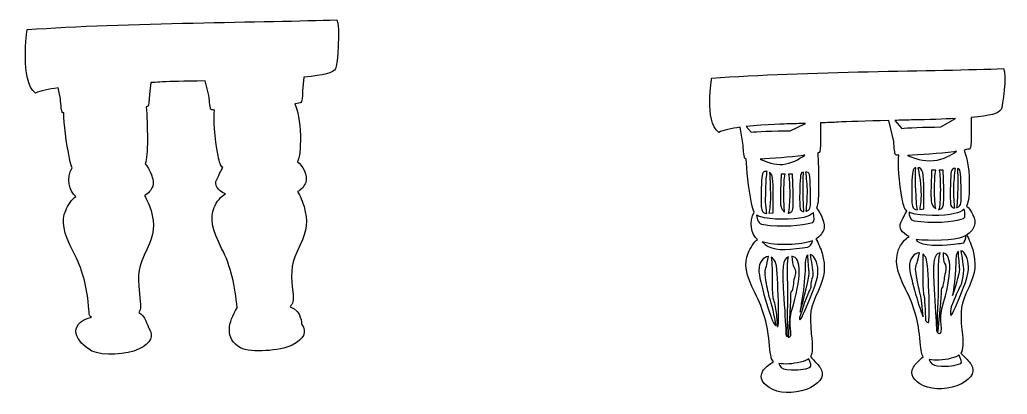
# Model space of a CAD drawing. Header units: centimetres. Extents: x -7.8 to 7.6, y -16.3 to 4.2.
# Drawn here: x -6.49 to 7.05, y -16.3 to -11.17 of the extents above; entities that cross this region are included whole.
import ezdxf

# ---------------------------------------------------------------- set-up
doc = ezdxf.new("R2010")
doc.units = ezdxf.units.CM
doc.header["$MEASUREMENT"] = 0
doc.layers.add('Layer 1', color=7, linetype='Continuous')

msp = doc.modelspace()

# ---------------------------------------------------------------- linework, layer by layer
at = {"layer": 'Layer 1'}
msp.add_open_spline([(-2.14345, -11.16534), (-3.07301, -11.20168), (-5.04481, -11.20385), (-6.38641, -11.30021), (-6.38641, -11.30021), (-6.38644, -11.30021), (-6.48771, -12.00933), (-6.27351, -12.17115), (-6.27351, -12.17115), (-6.20638, -12.13921), (-6.09135, -12.1158), (-5.96299, -12.09859), (-5.96299, -12.09859), (-5.96299, -12.09859), (-5.93028, -12.24771), (-5.93028, -12.24771), (-5.93028, -12.24771), (-5.92485, -12.33785), (-5.91312, -12.42223), (-5.90484, -12.4355), (-5.90484, -12.4355), (-5.90311, -12.43825), (-5.89505, -12.44063), (-5.88378, -12.44233), (-5.88378, -12.44233), (-5.88306, -12.58413), (-5.85019, -12.85362), (-5.80572, -13.06717), (-5.80572, -13.06717), (-5.79262, -13.1299), (-5.78349, -13.16862), (-5.77063, -13.19521), (-5.77063, -13.19521), (-5.85148, -13.33099), (-5.81023, -13.51594), (-5.71975, -13.58445), (-5.71975, -13.58445), (-5.76748, -13.61403), (-5.82978, -13.71171), (-5.85835, -13.77822), (-5.85835, -13.77822), (-5.91968, -13.92112), (-5.88987, -14.08386), (-5.75659, -14.33989), (-5.75659, -14.33989), (-5.62939, -14.5842), (-5.57127, -14.78877), (-5.54431, -15.08338), (-5.54431, -15.08338), (-5.5301, -15.23891), (-5.54019, -15.21539), (-5.50608, -15.23856), (-5.50608, -15.23856), (-5.85538, -15.342), (-5.71492, -15.58194), (-5.49782, -15.70481), (-5.49782, -15.70481), (-5.35151, -15.77155), (-5.02009, -15.75928), (-4.85189, -15.67579), (-4.85189, -15.67579), (-4.69356, -15.59718), (-4.64402, -15.49162), (-4.71856, -15.39239), (-4.71856, -15.39239), (-4.72958, -15.37771), (-4.7713, -15.20309), (-4.85715, -15.17798), (-4.85715, -15.17798), (-4.82447, -15.12447), (-4.82734, -15.09397), (-4.84575, -14.91522), (-4.84575, -14.91522), (-4.87538, -14.62773), (-4.86491, -14.56149), (-4.74224, -14.30319), (-4.74224, -14.30319), (-4.64735, -14.10342), (-4.63409, -13.97527), (-4.68873, -13.77651), (-4.68873, -13.77651), (-4.70329, -13.72356), (-4.74617, -13.6272), (-4.7782, -13.57421), (-4.7782, -13.57421), (-4.72284, -13.54177), (-4.69071, -13.5039), (-4.66592, -13.44617), (-4.66592, -13.44617), (-4.63384, -13.37143), (-4.70442, -13.20746), (-4.76855, -13.13887), (-4.76855, -13.13887), (-4.74384, -13.07347), (-4.73873, -12.97231), (-4.73873, -12.80255), (-4.73873, -12.80255), (-4.73873, -12.64619), (-4.74289, -12.4661), (-4.75277, -12.35868), (-4.75277, -12.35868), (-4.74252, -12.35625), (-4.73424, -12.35423), (-4.73171, -12.3527), (-4.73171, -12.3527), (-4.71989, -12.34559), (-4.71066, -12.27311), (-4.71066, -12.19137), (-4.71066, -12.19137), (-4.71066, -12.19137), (-4.69012, -12.02601), (-4.69012, -12.02601), (-4.69012, -12.02601), (-4.59533, -12.02246), (-4.59019, -12.01886), (-4.52904, -12.01576), (-4.52904, -12.01576), (-4.40926, -12.00971), (-4.26252, -12.01084), (-3.94625, -12.00299), (-3.94625, -12.00299), (-3.94625, -12.00299), (-3.89398, -12.20505), (-3.89398, -12.20505), (-3.89398, -12.20505), (-3.88853, -12.29519), (-3.87679, -12.37958), (-3.86854, -12.39285), (-3.86854, -12.39285), (-3.86558, -12.39756), (-3.84717, -12.40054), (-3.81766, -12.40224), (-3.81766, -12.40224), (-3.83463, -12.50923), (-3.8193, -12.78509), (-3.76942, -13.02451), (-3.76942, -13.02451), (-3.74856, -13.12463), (-3.73675, -13.16477), (-3.70538, -13.18926), (-3.70538, -13.18926), (-3.72218, -13.21816), (-3.74732, -13.26948), (-3.78871, -13.35486), (-3.78871, -13.35486), (-3.82517, -13.43006), (-3.77782, -13.5001), (-3.66942, -13.55204), (-3.66942, -13.55204), (-3.72834, -13.57819), (-3.79083, -13.66284), (-3.82205, -13.73557), (-3.82205, -13.73557), (-3.88341, -13.87847), (-3.8536, -14.0412), (-3.72029, -14.29724), (-3.72029, -14.29724), (-3.5931, -14.54155), (-3.53494, -14.81801), (-3.50802, -15.11262), (-3.50802, -15.11262), (-3.63066, -15.30556), (-3.68496, -15.5357), (-3.46152, -15.66216), (-3.46152, -15.66216), (-3.31521, -15.7289), (-2.92215, -15.70635), (-2.75397, -15.62286), (-2.75397, -15.62286), (-2.59564, -15.54426), (-2.54608, -15.43869), (-2.62064, -15.33947), (-2.62064, -15.33947), (-2.6314, -15.32514), (-2.61283, -15.16466), (-2.78328, -15.09851), (-2.78328, -15.09851), (-2.74747, -15.04571), (-2.72889, -15.04638), (-2.74783, -14.8623), (-2.74783, -14.8623), (-2.77747, -14.57481), (-2.76696, -14.50857), (-2.64433, -14.25027), (-2.64433, -14.25027), (-2.54943, -14.0505), (-2.53619, -13.92234), (-2.59082, -13.72359), (-2.59082, -13.72359), (-2.60582, -13.66901), (-2.64852, -13.57078), (-2.67941, -13.52043), (-2.67941, -13.52043), (-2.62465, -13.48812), (-2.59265, -13.45064), (-2.56801, -13.39325), (-2.56801, -13.39325), (-2.53182, -13.30898), (-2.61679, -13.14939), (-2.68292, -13.11241), (-2.68292, -13.11241), (-2.64765, -13.0488), (-2.64082, -12.94412), (-2.64082, -12.74963), (-2.64082, -12.74963), (-2.64081, -12.57178), (-2.68353, -12.39661), (-2.71625, -12.3177), (-2.71625, -12.3177), (-2.67174, -12.30993), (-2.63989, -12.30346), (-2.6338, -12.29978), (-2.6338, -12.29978), (-2.62197, -12.29267), (-2.61275, -12.22019), (-2.61275, -12.13845), (-2.61275, -12.13845), (-2.61275, -12.13845), (-2.59221, -11.95004), (-2.59221, -11.95004), (-2.59221, -11.95004), (-2.31337, -11.92688), (-2.19272, -11.89204), (-2.158, -11.83736), (-2.158, -11.83736), (-2.13728, -11.80475), (-2.08891, -11.23793), (-2.14345, -11.16534)], degree=3, knots=[0, 0, 0, 0, 0.01724138, 0.01724138, 0.01724138, 0.01724138, 0.03448276, 0.03448276, 0.03448276, 0.03448276, 0.05172414, 0.05172414, 0.05172414, 0.05172414, 0.06896552, 0.06896552, 0.06896552, 0.06896552, 0.0862069, 0.0862069, 0.0862069, 0.0862069, 0.10344828, 0.10344828, 0.10344828, 0.10344828, 0.12068966, 0.12068966, 0.12068966, 0.12068966, 0.13793103, 0.13793103, 0.13793103, 0.13793103, 0.15517241, 0.15517241, 0.15517241, 0.15517241, 0.17241379, 0.17241379, 0.17241379, 0.17241379, 0.18965517, 0.18965517, 0.18965517, 0.18965517, 0.20689655, 0.20689655, 0.20689655, 0.20689655, 0.22413793, 0.22413793, 0.22413793, 0.22413793, 0.24137931, 0.24137931, 0.24137931, 0.24137931, 0.25862069, 0.25862069, 0.25862069, 0.25862069, 0.27586207, 0.27586207, 0.27586207, 0.27586207, 0.29310345, 0.29310345, 0.29310345, 0.29310345, 0.31034483, 0.31034483, 0.31034483, 0.31034483, 0.32758621, 0.32758621, 0.32758621, 0.32758621, 0.34482759, 0.34482759, 0.34482759, 0.34482759, 0.36206897, 0.36206897, 0.36206897, 0.36206897, 0.37931034, 0.37931034, 0.37931034, 0.37931034, 0.39655172, 0.39655172, 0.39655172, 0.39655172, 0.4137931, 0.4137931, 0.4137931, 0.4137931, 0.43103448, 0.43103448, 0.43103448, 0.43103448, 0.44827586, 0.44827586, 0.44827586, 0.44827586, 0.46551724, 0.46551724, 0.46551724, 0.46551724, 0.48275862, 0.48275862, 0.48275862, 0.48275862, 0.5, 0.5, 0.5, 0.5, 0.51724138, 0.51724138, 0.51724138, 0.51724138, 0.53448276, 0.53448276, 0.53448276, 0.53448276, 0.55172414, 0.55172414, 0.55172414, 0.55172414, 0.56896552, 0.56896552, 0.56896552, 0.56896552, 0.5862069, 0.5862069, 0.5862069, 0.5862069, 0.60344828, 0.60344828, 0.60344828, 0.60344828, 0.62068966, 0.62068966, 0.62068966, 0.62068966, 0.63793103, 0.63793103, 0.63793103, 0.63793103, 0.65517241, 0.65517241, 0.65517241, 0.65517241, 0.67241379, 0.67241379, 0.67241379, 0.67241379, 0.68965517, 0.68965517, 0.68965517, 0.68965517, 0.70689655, 0.70689655, 0.70689655, 0.70689655, 0.72413793, 0.72413793, 0.72413793, 0.72413793, 0.74137931, 0.74137931, 0.74137931, 0.74137931, 0.75862069, 0.75862069, 0.75862069, 0.75862069, 0.77586207, 0.77586207, 0.77586207, 0.77586207, 0.79310345, 0.79310345, 0.79310345, 0.79310345, 0.81034483, 0.81034483, 0.81034483, 0.81034483, 0.82758621, 0.82758621, 0.82758621, 0.82758621, 0.84482759, 0.84482759, 0.84482759, 0.84482759, 0.86206897, 0.86206897, 0.86206897, 0.86206897, 0.87931034, 0.87931034, 0.87931034, 0.87931034, 0.89655172, 0.89655172, 0.89655172, 0.89655172, 0.9137931, 0.9137931, 0.9137931, 0.9137931, 0.93103448, 0.93103448, 0.93103448, 0.93103448, 0.94827586, 0.94827586, 0.94827586, 0.94827586, 0.96551724, 0.96551724, 0.96551724, 0.96551724, 1, 1, 1, 1], dxfattribs=at)
at = {"layer": 'Layer 1', "color": 38}
for points, knots in [([(6.99568, -11.83414), (6.1195, -11.86934), (4.26092, -11.87145), (2.99634, -11.96478), (2.99634, -11.96478), (2.99631, -11.96478), (2.89118, -12.55218), (3.09308, -12.70892), (3.09308, -12.70892), (3.15636, -12.67799), (3.26478, -12.65531), (3.38577, -12.63864), (3.38577, -12.63864), (3.38577, -12.63864), (3.42629, -12.88255), (3.42629, -12.88255), (3.42629, -12.88255), (3.4314, -12.96986), (3.44246, -13.0516), (3.45027, -13.06445), (3.45027, -13.06445), (3.45189, -13.06712), (3.45949, -13.06942), (3.47011, -13.07107), (3.47011, -13.07107), (3.47079, -13.20842), (3.50177, -13.46945), (3.54369, -13.6763), (3.54369, -13.6763), (3.55604, -13.73707), (3.56464, -13.77457), (3.57677, -13.80032), (3.57677, -13.80032), (3.50055, -13.93185), (3.53944, -14.11099), (3.62473, -14.17735), (3.62473, -14.17735), (3.57974, -14.206), (3.52101, -14.30061), (3.49409, -14.36504), (3.49409, -14.36504), (3.43627, -14.50346), (3.46438, -14.66109), (3.59, -14.90909), (3.59, -14.90909), (3.70989, -15.14574), (3.76468, -15.34389), (3.79009, -15.62926), (3.79009, -15.62926), (3.80349, -15.7799), (3.81334, -15.82675), (3.84549, -15.84919), (3.84549, -15.84919), (3.79047, -15.88071), (3.71304, -15.94438), (3.69583, -15.97652), (3.69583, -15.97652), (3.64434, -16.07272), (3.69486, -16.166), (3.83391, -16.23118), (3.83391, -16.23118), (3.97182, -16.29583), (4.19709, -16.28394), (4.35564, -16.20307), (4.35564, -16.20307), (4.50488, -16.12693), (4.55157, -16.02468), (4.48131, -15.92857), (4.48131, -15.92857), (4.47092, -15.91435), (4.40256, -15.83473), (4.35067, -15.78056), (4.35067, -15.78056), (4.38148, -15.72874), (4.37877, -15.63951), (4.36142, -15.46637), (4.36142, -15.46637), (4.33349, -15.1879), (4.34337, -15.12374), (4.45899, -14.87354), (4.45899, -14.87354), (4.54843, -14.68004), (4.56093, -14.5559), (4.50942, -14.36339), (4.50942, -14.36339), (4.49571, -14.3121), (4.45529, -14.21876), (4.42509, -14.16743), (4.42509, -14.16743), (4.47728, -14.13601), (4.50756, -14.09933), (4.53092, -14.04341), (4.53092, -14.04341), (4.56117, -13.97102), (4.49463, -13.81219), (4.43418, -13.74575), (4.43418, -13.74575), (4.45748, -13.68241), (4.4623, -13.58441), (4.4623, -13.41998), (4.4623, -13.41998), (4.4623, -13.26853), (4.45838, -13.09409), (4.44907, -12.99004), (4.44907, -12.99004), (4.45872, -12.98769), (4.46653, -12.98573), (4.46891, -12.98425), (4.46891, -12.98425), (4.48006, -12.97736), (4.48875, -12.90716), (4.48875, -12.82798), (4.48875, -12.82798), (4.48875, -12.82798), (4.48875, -12.57828), (4.48875, -12.57828), (4.48875, -12.57828), (4.5781, -12.57484), (4.67007, -12.57135), (4.72771, -12.56836), (4.72771, -12.56836), (4.84061, -12.56249), (5.12413, -12.55364), (5.42224, -12.54603), (5.42224, -12.54603), (5.42224, -12.54603), (5.49086, -12.83129), (5.49086, -12.83129), (5.49086, -12.83129), (5.496, -12.9186), (5.50706, -13.00033), (5.51484, -13.01319), (5.51484, -13.01319), (5.51763, -13.01776), (5.53498, -13.02064), (5.5628, -13.02228), (5.5628, -13.02228), (5.5468, -13.12592), (5.56126, -13.39312), (5.60827, -13.62504), (5.60827, -13.62504), (5.62793, -13.72201), (5.63906, -13.7609), (5.66863, -13.78461), (5.66863, -13.78461), (5.6528, -13.81261), (5.6291, -13.86232), (5.59008, -13.94502), (5.59008, -13.94502), (5.55572, -14.01785), (5.60035, -14.0857), (5.70253, -14.13601), (5.70253, -14.13601), (5.64699, -14.16134), (5.58809, -14.24334), (5.55866, -14.31378), (5.55866, -14.31378), (5.50083, -14.4522), (5.52892, -14.60983), (5.65457, -14.85783), (5.65457, -14.85783), (5.77447, -15.09447), (5.82928, -15.29262), (5.85467, -15.57799), (5.85467, -15.57799), (5.86583, -15.7035), (5.87474, -15.75652), (5.89601, -15.78387), (5.89601, -15.78387), (5.84641, -15.82073), (5.77766, -15.89301), (5.76041, -15.92526), (5.76041, -15.92526), (5.70892, -16.02146), (5.75944, -16.11473), (5.89849, -16.17992), (5.89849, -16.17992), (6.0364, -16.24457), (6.2617, -16.23268), (6.42021, -16.15181), (6.42021, -16.15181), (6.56946, -16.07567), (6.61617, -15.97342), (6.54589, -15.8773), (6.54589, -15.8773), (6.53575, -15.86343), (6.46613, -15.78756), (6.41194, -15.73344), (6.41194, -15.73344), (6.44571, -15.68229), (6.44386, -15.59341), (6.426, -15.41511), (6.426, -15.41511), (6.39807, -15.13664), (6.40797, -15.07248), (6.52356, -14.82228), (6.52356, -14.82228), (6.61301, -14.62877), (6.62549, -14.50464), (6.574, -14.31213), (6.574, -14.31213), (6.55986, -14.25926), (6.51961, -14.16411), (6.49049, -14.11534), (6.49049, -14.11534), (6.54211, -14.08404), (6.57227, -14.04774), (6.5955, -13.99215), (6.5955, -13.99215), (6.6296, -13.91053), (6.54952, -13.75594), (6.48718, -13.72012), (6.48718, -13.72012), (6.52043, -13.6585), (6.52687, -13.55711), (6.52687, -13.36872), (6.52687, -13.36872), (6.52687, -13.19645), (6.48661, -13.02678), (6.45577, -12.95035), (6.45577, -12.95035), (6.49772, -12.94282), (6.52774, -12.93656), (6.53349, -12.93299), (6.53349, -12.93299), (6.54463, -12.9261), (6.55333, -12.85589), (6.55333, -12.77672), (6.55333, -12.77672), (6.55333, -12.77672), (6.55333, -12.50469), (6.55333, -12.50469), (6.55333, -12.50469), (6.81615, -12.48226), (6.92988, -12.44851), (6.96261, -12.39555), (6.96261, -12.39555), (6.98213, -12.36396), (7.04709, -11.90445), (6.99568, -11.83414)], [0, 0, 0, 0, 0.01639344, 0.01639344, 0.01639344, 0.01639344, 0.03278689, 0.03278689, 0.03278689, 0.03278689, 0.04918033, 0.04918033, 0.04918033, 0.04918033, 0.06557377, 0.06557377, 0.06557377, 0.06557377, 0.08196721, 0.08196721, 0.08196721, 0.08196721, 0.09836066, 0.09836066, 0.09836066, 0.09836066, 0.1147541, 0.1147541, 0.1147541, 0.1147541, 0.13114754, 0.13114754, 0.13114754, 0.13114754, 0.14754098, 0.14754098, 0.14754098, 0.14754098, 0.16393443, 0.16393443, 0.16393443, 0.16393443, 0.18032787, 0.18032787, 0.18032787, 0.18032787, 0.19672131, 0.19672131, 0.19672131, 0.19672131, 0.21311475, 0.21311475, 0.21311475, 0.21311475, 0.2295082, 0.2295082, 0.2295082, 0.2295082, 0.24590164, 0.24590164, 0.24590164, 0.24590164, 0.26229508, 0.26229508, 0.26229508, 0.26229508, 0.27868852, 0.27868852, 0.27868852, 0.27868852, 0.29508197, 0.29508197, 0.29508197, 0.29508197, 0.31147541, 0.31147541, 0.31147541, 0.31147541, 0.32786885, 0.32786885, 0.32786885, 0.32786885, 0.3442623, 0.3442623, 0.3442623, 0.3442623, 0.36065574, 0.36065574, 0.36065574, 0.36065574, 0.37704918, 0.37704918, 0.37704918, 0.37704918, 0.39344262, 0.39344262, 0.39344262, 0.39344262, 0.40983607, 0.40983607, 0.40983607, 0.40983607, 0.42622951, 0.42622951, 0.42622951, 0.42622951, 0.44262295, 0.44262295, 0.44262295, 0.44262295, 0.45901639, 0.45901639, 0.45901639, 0.45901639, 0.47540984, 0.47540984, 0.47540984, 0.47540984, 0.49180328, 0.49180328, 0.49180328, 0.49180328, 0.50819672, 0.50819672, 0.50819672, 0.50819672, 0.52459016, 0.52459016, 0.52459016, 0.52459016, 0.54098361, 0.54098361, 0.54098361, 0.54098361, 0.55737705, 0.55737705, 0.55737705, 0.55737705, 0.57377049, 0.57377049, 0.57377049, 0.57377049, 0.59016393, 0.59016393, 0.59016393, 0.59016393, 0.60655738, 0.60655738, 0.60655738, 0.60655738, 0.62295082, 0.62295082, 0.62295082, 0.62295082, 0.63934426, 0.63934426, 0.63934426, 0.63934426, 0.6557377, 0.6557377, 0.6557377, 0.6557377, 0.67213115, 0.67213115, 0.67213115, 0.67213115, 0.68852459, 0.68852459, 0.68852459, 0.68852459, 0.70491803, 0.70491803, 0.70491803, 0.70491803, 0.72131148, 0.72131148, 0.72131148, 0.72131148, 0.73770492, 0.73770492, 0.73770492, 0.73770492, 0.75409836, 0.75409836, 0.75409836, 0.75409836, 0.7704918, 0.7704918, 0.7704918, 0.7704918, 0.78688525, 0.78688525, 0.78688525, 0.78688525, 0.80327869, 0.80327869, 0.80327869, 0.80327869, 0.81967213, 0.81967213, 0.81967213, 0.81967213, 0.83606557, 0.83606557, 0.83606557, 0.83606557, 0.85245902, 0.85245902, 0.85245902, 0.85245902, 0.86885246, 0.86885246, 0.86885246, 0.86885246, 0.8852459, 0.8852459, 0.8852459, 0.8852459, 0.90163934, 0.90163934, 0.90163934, 0.90163934, 0.91803279, 0.91803279, 0.91803279, 0.91803279, 0.93442623, 0.93442623, 0.93442623, 0.93442623, 0.95081967, 0.95081967, 0.95081967, 0.95081967, 0.96721311, 0.96721311, 0.96721311, 0.96721311, 1, 1, 1, 1]), ([(4.28205, -12.58572), (4.28205, -12.58572), (4.07204, -12.68577), (4.07204, -12.68577), (4.07204, -12.68577), (3.84284, -12.68685), (3.60177, -12.69577), (3.53625, -12.70561), (3.53625, -12.70561), (3.53625, -12.70561), (3.46763, -12.62872), (3.46763, -12.62872), (3.46763, -12.62872), (3.7399, -12.59808), (4.03979, -12.59316), (4.03979, -12.59316), (4.03979, -12.59316), (4.11339, -12.59127), (4.19893, -12.58844), (4.28205, -12.58572)], [0, 0, 0, 0, 0.16666667, 0.16666667, 0.16666667, 0.16666667, 0.33333333, 0.33333333, 0.33333333, 0.33333333, 0.5, 0.5, 0.5, 0.5, 0.66666667, 0.66666667, 0.66666667, 0.66666667, 1, 1, 1, 1]), ([(6.34001, -12.51875), (6.34001, -12.51875), (6.13661, -12.6345), (6.13661, -12.6345), (6.13661, -12.6345), (5.90742, -12.63558), (5.66637, -12.64451), (5.60083, -12.65435), (5.60083, -12.65435), (5.60083, -12.65435), (5.50575, -12.54438), (5.50575, -12.54438), (5.50575, -12.54438), (5.58353, -12.54249), (5.65673, -12.54018), (5.73312, -12.53859), (5.73312, -12.53859), (5.97925, -12.53346), (6.17815, -12.52718), (6.34001, -12.51875)], [0, 0, 0, 0, 0.16666667, 0.16666667, 0.16666667, 0.16666667, 0.33333333, 0.33333333, 0.33333333, 0.33333333, 0.5, 0.5, 0.5, 0.5, 0.66666667, 0.66666667, 0.66666667, 0.66666667, 1, 1, 1, 1]), ([(6.34993, -12.96771), (6.28321, -13.01747), (6.17757, -13.08205), (6.03739, -13.09504), (6.03739, -13.09504), (5.89487, -13.10826), (5.76419, -13.06161), (5.67938, -13.02311), (5.67938, -13.02311), (5.84939, -13.01949), (6.11655, -12.99998), (6.31521, -12.97267), (6.31521, -12.97267), (6.32724, -12.97102), (6.33825, -12.96942), (6.34993, -12.96771)], [0, 0, 0, 0, 0.2, 0.2, 0.2, 0.2, 0.4, 0.4, 0.4, 0.4, 0.6, 0.6, 0.6, 0.6, 1, 1, 1, 1]), ([(4.2713, -13.02063), (4.18979, -13.07787), (4.08482, -13.13592), (3.97282, -13.14631), (3.97282, -13.14631), (3.8599, -13.15678), (3.7473, -13.11715), (3.65862, -13.07355), (3.65862, -13.07355), (3.82847, -13.06785), (4.06824, -13.049), (4.25063, -13.02394), (4.25063, -13.02394), (4.25781, -13.02295), (4.26425, -13.02164), (4.2713, -13.02063)], [0, 0, 0, 0, 0.2, 0.2, 0.2, 0.2, 0.4, 0.4, 0.4, 0.4, 0.6, 0.6, 0.6, 0.6, 1, 1, 1, 1]), ([(3.75371, -13.24304), (3.75429, -13.24306), (3.75479, -13.24302), (3.75536, -13.24304), (3.75536, -13.24304), (3.75187, -13.27006), (3.74859, -13.30195), (3.74461, -13.34557), (3.74461, -13.34557), (3.74225, -13.37151), (3.73042, -13.63154), (3.73717, -13.70028), (3.73717, -13.70028), (3.74287, -13.75835), (3.74814, -13.7957), (3.75371, -13.81769), (3.75371, -13.81769), (3.70871, -13.82043), (3.69275, -13.8076), (3.68178, -13.76394), (3.68178, -13.76394), (3.67334, -13.73028), (3.67001, -13.60139), (3.67434, -13.47786), (3.67434, -13.47786), (3.6804, -13.30313), (3.69062, -13.2517), (3.72146, -13.24635), (3.72146, -13.24635), (3.72759, -13.24529), (3.73329, -13.24435), (3.73882, -13.24387), (3.73882, -13.24387), (3.74402, -13.24342), (3.74898, -13.24293), (3.75371, -13.24304)], [0, 0, 0, 0, 0.1, 0.1, 0.1, 0.1, 0.2, 0.2, 0.2, 0.2, 0.3, 0.3, 0.3, 0.3, 0.4, 0.4, 0.4, 0.4, 0.5, 0.5, 0.5, 0.5, 0.6, 0.6, 0.6, 0.6, 0.7, 0.7, 0.7, 0.7, 0.8, 0.8, 0.8, 0.8, 1, 1, 1, 1]), ([(3.79009, -13.25379), (3.82983, -13.28041), (3.84043, -13.36212), (3.84053, -13.54897), (3.84053, -13.54897), (3.84053, -13.54897), (3.84053, -13.80859), (3.84053, -13.80859), (3.84053, -13.80859), (3.84053, -13.80859), (3.78099, -13.81521), (3.78099, -13.81521), (3.78099, -13.81521), (3.7929, -13.76626), (3.80046, -13.66512), (3.80084, -13.61181), (3.80084, -13.61181), (3.80143, -13.52799), (3.79802, -13.35916), (3.79009, -13.25379)], [0, 0, 0, 0, 0.16666667, 0.16666667, 0.16666667, 0.16666667, 0.33333333, 0.33333333, 0.33333333, 0.33333333, 0.5, 0.5, 0.5, 0.5, 0.66666667, 0.66666667, 0.66666667, 0.66666667, 1, 1, 1, 1]), ([(4.25394, -13.25297), (4.24979, -13.32471), (4.25063, -13.4475), (4.25063, -13.53161), (4.25063, -13.53161), (4.25063, -13.62147), (4.25332, -13.73134), (4.25973, -13.79288), (4.25973, -13.79288), (4.23627, -13.79246), (4.21763, -13.7816), (4.20929, -13.75981), (4.20929, -13.75981), (4.20186, -13.74047), (4.19923, -13.61843), (4.2035, -13.48861), (4.2035, -13.48861), (4.21005, -13.28824), (4.21168, -13.25752), (4.25394, -13.25297)], [0, 0, 0, 0, 0.16666667, 0.16666667, 0.16666667, 0.16666667, 0.33333333, 0.33333333, 0.33333333, 0.33333333, 0.5, 0.5, 0.5, 0.5, 0.66666667, 0.66666667, 0.66666667, 0.66666667, 1, 1, 1, 1]), ([(4.2804, -13.25297), (4.34206, -13.25316), (4.34327, -13.2605), (4.35067, -13.50184), (4.35067, -13.50184), (4.35626, -13.68332), (4.3491, -13.75644), (4.32422, -13.77221), (4.32422, -13.77221), (4.31089, -13.78066), (4.29782, -13.78619), (4.28536, -13.78957), (4.28536, -13.78957), (4.29545, -13.7195), (4.30355, -13.59307), (4.30355, -13.5159), (4.30355, -13.5159), (4.30355, -13.43983), (4.29217, -13.32276), (4.2804, -13.25297)], [0, 0, 0, 0, 0.16666667, 0.16666667, 0.16666667, 0.16666667, 0.33333333, 0.33333333, 0.33333333, 0.33333333, 0.5, 0.5, 0.5, 0.5, 0.66666667, 0.66666667, 0.66666667, 0.66666667, 1, 1, 1, 1]), ([(5.79348, -13.19426), (5.78271, -13.29118), (5.79655, -13.59148), (5.80175, -13.64901), (5.80175, -13.64901), (5.80687, -13.70568), (5.81161, -13.74267), (5.81663, -13.76725), (5.81663, -13.76725), (5.77285, -13.76958), (5.75722, -13.75582), (5.74635, -13.71268), (5.74635, -13.71268), (5.73792, -13.67902), (5.73462, -13.55013), (5.73891, -13.4266), (5.73891, -13.4266), (5.74498, -13.25187), (5.75522, -13.20044), (5.78604, -13.19509), (5.78604, -13.19509), (5.78866, -13.19464), (5.791, -13.19464), (5.79348, -13.19426)], [0, 0, 0, 0, 0.14285714, 0.14285714, 0.14285714, 0.14285714, 0.28571429, 0.28571429, 0.28571429, 0.28571429, 0.42857143, 0.42857143, 0.42857143, 0.42857143, 0.57142857, 0.57142857, 0.57142857, 0.57142857, 0.71428571, 0.71428571, 0.71428571, 0.71428571, 1, 1, 1, 1]), ([(5.81994, -13.19178), (5.88894, -13.19466), (5.90498, -13.2649), (5.9051, -13.49771), (5.9051, -13.49771), (5.9051, -13.49771), (5.9051, -13.75733), (5.9051, -13.75733), (5.9051, -13.75733), (5.9051, -13.75733), (5.84723, -13.76394), (5.84723, -13.76394), (5.84723, -13.76394), (5.85804, -13.70888), (5.86541, -13.61089), (5.86541, -13.56054), (5.86541, -13.56054), (5.86542, -13.45225), (5.84337, -13.2629), (5.81994, -13.19178)], [0, 0, 0, 0, 0.16666667, 0.16666667, 0.16666667, 0.16666667, 0.33333333, 0.33333333, 0.33333333, 0.33333333, 0.5, 0.5, 0.5, 0.5, 0.66666667, 0.66666667, 0.66666667, 0.66666667, 1, 1, 1, 1]), ([(6.01093, -13.22816), (6.01093, -13.22816), (6.06716, -13.22816), (6.06716, -13.22816), (6.06716, -13.22816), (6.05427, -13.28114), (6.05062, -13.3828), (6.05062, -13.49275), (6.05062, -13.49275), (6.05062, -13.6105), (6.05443, -13.71072), (6.06964, -13.75485), (6.06964, -13.75485), (6.06064, -13.74833), (6.05023, -13.73957), (6.03822, -13.72756), (6.03822, -13.72756), (6.00433, -13.69367), (5.99744, -13.63842), (6.00349, -13.45637), (6.00349, -13.45637), (6.00349, -13.45637), (6.01093, -13.22816), (6.01093, -13.22816)], [0, 0, 0, 0, 0.14285714, 0.14285714, 0.14285714, 0.14285714, 0.28571429, 0.28571429, 0.28571429, 0.28571429, 0.42857143, 0.42857143, 0.42857143, 0.42857143, 0.57142857, 0.57142857, 0.57142857, 0.57142857, 0.71428571, 0.71428571, 0.71428571, 0.71428571, 1, 1, 1, 1]), ([(6.11346, -13.22816), (6.11346, -13.22816), (6.16968, -13.22816), (6.16968, -13.22816), (6.16968, -13.22816), (6.16968, -13.22816), (6.17713, -13.47704), (6.17713, -13.47704), (6.17713, -13.47704), (6.18271, -13.65852), (6.17553, -13.73164), (6.15067, -13.74741), (6.15067, -13.74741), (6.13247, -13.75896), (6.11845, -13.76573), (6.10602, -13.76725), (6.10602, -13.76725), (6.1253, -13.7318), (6.13, -13.62252), (6.13, -13.49275), (6.13, -13.49275), (6.13, -13.3828), (6.12635, -13.28114), (6.11346, -13.22816)], [0, 0, 0, 0, 0.14285714, 0.14285714, 0.14285714, 0.14285714, 0.28571429, 0.28571429, 0.28571429, 0.28571429, 0.42857143, 0.42857143, 0.42857143, 0.42857143, 0.57142857, 0.57142857, 0.57142857, 0.57142857, 0.71428571, 0.71428571, 0.71428571, 0.71428571, 1, 1, 1, 1]), ([(6.32017, -13.2017), (6.32547, -13.20123), (6.33177, -13.20159), (6.33836, -13.2017), (6.33836, -13.2017), (6.32614, -13.27061), (6.31521, -13.39424), (6.31521, -13.48034), (6.31521, -13.48034), (6.31521, -13.57391), (6.32005, -13.68464), (6.32843, -13.74162), (6.32843, -13.74162), (6.30307, -13.74248), (6.28267, -13.73157), (6.27387, -13.70855), (6.27387, -13.70855), (6.26644, -13.6892), (6.26384, -13.56717), (6.26808, -13.43735), (6.26808, -13.43735), (6.27471, -13.23429), (6.2762, -13.20563), (6.32017, -13.2017)], [0, 0, 0, 0, 0.14285714, 0.14285714, 0.14285714, 0.14285714, 0.28571429, 0.28571429, 0.28571429, 0.28571429, 0.42857143, 0.42857143, 0.42857143, 0.42857143, 0.57142857, 0.57142857, 0.57142857, 0.57142857, 0.71428571, 0.71428571, 0.71428571, 0.71428571, 1, 1, 1, 1]), ([(6.36481, -13.20253), (6.40717, -13.20705), (6.40871, -13.23804), (6.41525, -13.45058), (6.41525, -13.45058), (6.42084, -13.63206), (6.41365, -13.70518), (6.38879, -13.72095), (6.38879, -13.72095), (6.37631, -13.72887), (6.36418, -13.73484), (6.35241, -13.73831), (6.35241, -13.73831), (6.36167, -13.6728), (6.36812, -13.54462), (6.36812, -13.46463), (6.36812, -13.46463), (6.36812, -13.38686), (6.36915, -13.26969), (6.36481, -13.20253)], [0, 0, 0, 0, 0.16666667, 0.16666667, 0.16666667, 0.16666667, 0.33333333, 0.33333333, 0.33333333, 0.33333333, 0.5, 0.5, 0.5, 0.5, 0.66666667, 0.66666667, 0.66666667, 0.66666667, 1, 1, 1, 1]), ([(3.94636, -13.27943), (3.94636, -13.27943), (4.00176, -13.27943), (4.00176, -13.27943), (4.00176, -13.27943), (3.98985, -13.33572), (3.98605, -13.43761), (3.98605, -13.54401), (3.98605, -13.54401), (3.98605, -13.64428), (3.98699, -13.74157), (3.99597, -13.7995), (3.99597, -13.7995), (3.98917, -13.7938), (3.98208, -13.78726), (3.97364, -13.77883), (3.97364, -13.77883), (3.93975, -13.74493), (3.93285, -13.68968), (3.93892, -13.50763), (3.93892, -13.50763), (3.93892, -13.50763), (3.94636, -13.27943), (3.94636, -13.27943)], [0, 0, 0, 0, 0.14285714, 0.14285714, 0.14285714, 0.14285714, 0.28571429, 0.28571429, 0.28571429, 0.28571429, 0.42857143, 0.42857143, 0.42857143, 0.42857143, 0.57142857, 0.57142857, 0.57142857, 0.57142857, 0.71428571, 0.71428571, 0.71428571, 0.71428571, 1, 1, 1, 1]), ([(4.04971, -13.27943), (4.04971, -13.27943), (4.10511, -13.27943), (4.10511, -13.27943), (4.10511, -13.27943), (4.10511, -13.27943), (4.11255, -13.5283), (4.11255, -13.5283), (4.11255, -13.5283), (4.11813, -13.70978), (4.11098, -13.7829), (4.08609, -13.79867), (4.08609, -13.79867), (4.06905, -13.80948), (4.05572, -13.81563), (4.04392, -13.81769), (4.04392, -13.81769), (4.05889, -13.76399), (4.06542, -13.65646), (4.06542, -13.54401), (4.06542, -13.54401), (4.06542, -13.43761), (4.06162, -13.33572), (4.04971, -13.27943)], [0, 0, 0, 0, 0.14285714, 0.14285714, 0.14285714, 0.14285714, 0.28571429, 0.28571429, 0.28571429, 0.28571429, 0.42857143, 0.42857143, 0.42857143, 0.42857143, 0.57142857, 0.57142857, 0.57142857, 0.57142857, 0.71428571, 0.71428571, 0.71428571, 0.71428571, 1, 1, 1, 1]), ([(6.45742, -13.75898), (6.46486, -13.80748), (6.4808, -13.878), (6.44585, -13.88962), (6.44585, -13.88962), (6.29285, -13.94044), (6.01929, -13.95306), (5.7695, -13.92104), (5.7695, -13.92104), (5.71215, -13.91368), (5.70403, -13.84935), (5.70088, -13.8028), (5.70088, -13.8028), (5.71033, -13.80681), (5.72081, -13.811), (5.73312, -13.81521), (5.73312, -13.81521), (5.84892, -13.85469), (6.18975, -13.8585), (6.32182, -13.82182), (6.32182, -13.82182), (6.38379, -13.80461), (6.42699, -13.78743), (6.45742, -13.75898)], [0, 0, 0, 0, 0.14285714, 0.14285714, 0.14285714, 0.14285714, 0.28571429, 0.28571429, 0.28571429, 0.28571429, 0.42857143, 0.42857143, 0.42857143, 0.42857143, 0.57142857, 0.57142857, 0.57142857, 0.57142857, 0.71428571, 0.71428571, 0.71428571, 0.71428571, 1, 1, 1, 1]), ([(4.39119, -13.8119), (4.40118, -13.86881), (4.40978, -13.93141), (4.38127, -13.94088), (4.38127, -13.94088), (4.22827, -13.9917), (3.95468, -14.00433), (3.70493, -13.9723), (3.70493, -13.9723), (3.63227, -13.96298), (3.61583, -13.89791), (3.61232, -13.84166), (3.61232, -13.84166), (3.62656, -13.85087), (3.64418, -13.85816), (3.66855, -13.86647), (3.66855, -13.86647), (3.78434, -13.90596), (4.12517, -13.90976), (4.25724, -13.87308), (4.25724, -13.87308), (4.31803, -13.8562), (4.36084, -13.83938), (4.39119, -13.8119)], [0, 0, 0, 0, 0.14285714, 0.14285714, 0.14285714, 0.14285714, 0.28571429, 0.28571429, 0.28571429, 0.28571429, 0.42857143, 0.42857143, 0.42857143, 0.42857143, 0.57142857, 0.57142857, 0.57142857, 0.57142857, 0.71428571, 0.71428571, 0.71428571, 0.71428571, 1, 1, 1, 1]), ([(4.37713, -14.19224), (4.35668, -14.30148), (4.28613, -14.28263), (4.15389, -14.30055), (4.15389, -14.30055), (3.93633, -14.32621), (3.7827, -14.31657), (3.69004, -14.20795), (3.69004, -14.20795), (3.8675, -14.26418), (4.23017, -14.25894), (4.37713, -14.19224)], [0, 0, 0, 0, 0.25, 0.25, 0.25, 0.25, 0.5, 0.5, 0.5, 0.5, 1, 1, 1, 1]), ([(6.47726, -14.12278), (6.49034, -14.15841), (6.45279, -14.21959), (6.4508, -14.22035), (6.4508, -14.22035), (6.43089, -14.22799), (6.35671, -14.23298), (6.21847, -14.24929), (6.21847, -14.24929), (6.06149, -14.2678), (5.802, -14.24533), (5.79762, -14.1757), (5.79762, -14.1757), (5.98443, -14.19816), (6.32727, -14.19291), (6.44171, -14.14097), (6.44171, -14.14097), (6.4548, -14.13503), (6.46617, -14.12894), (6.47726, -14.12278)], [0, 0, 0, 0, 0.16666667, 0.16666667, 0.16666667, 0.16666667, 0.33333333, 0.33333333, 0.33333333, 0.33333333, 0.5, 0.5, 0.5, 0.5, 0.66666667, 0.66666667, 0.66666667, 0.66666667, 1, 1, 1, 1]), ([(6.41029, -14.33032), (6.45616, -14.33442), (6.49528, -14.40075), (6.51364, -14.50974), (6.51364, -14.50974), (6.53096, -14.61226), (6.49651, -14.73226), (6.36151, -15.04717), (6.36151, -15.04717), (6.2908, -15.21217), (6.2671, -15.24677), (6.26725, -15.18773), (6.26725, -15.18773), (6.26728, -15.17771), (6.27059, -15.14478), (6.27635, -15.09926), (6.27635, -15.09926), (6.3244, -14.99022), (6.38262, -14.84742), (6.39458, -14.82889), (6.39458, -14.82889), (6.40869, -14.80706), (6.42085, -14.78027), (6.42104, -14.76936), (6.42104, -14.76936), (6.42779, -14.71049), (6.4457, -14.65843), (6.4475, -14.59738), (6.4475, -14.59738), (6.44734, -14.54747), (6.42672, -14.41138), (6.41029, -14.33032)], [0, 0, 0, 0, 0.11111111, 0.11111111, 0.11111111, 0.11111111, 0.22222222, 0.22222222, 0.22222222, 0.22222222, 0.33333333, 0.33333333, 0.33333333, 0.33333333, 0.44444444, 0.44444444, 0.44444444, 0.44444444, 0.55555556, 0.55555556, 0.55555556, 0.55555556, 0.66666667, 0.66666667, 0.66666667, 0.66666667, 0.77777778, 0.77777778, 0.77777778, 0.77777778, 1, 1, 1, 1]), ([(6.37722, -14.33859), (6.37822, -14.41745), (6.39489, -14.53677), (6.39458, -14.55769), (6.39458, -14.55769), (6.40626, -14.60952), (6.35179, -14.78433), (6.29867, -14.94465), (6.29867, -14.94465), (6.29993, -14.93676), (6.30066, -14.92952), (6.30198, -14.9215), (6.30198, -14.9215), (6.32349, -14.79053), (6.34058, -14.60859), (6.34084, -14.51718), (6.34084, -14.51718), (6.34117, -14.39936), (6.35014, -14.35548), (6.37722, -14.33859)], [0, 0, 0, 0, 0.16666667, 0.16666667, 0.16666667, 0.16666667, 0.33333333, 0.33333333, 0.33333333, 0.33333333, 0.5, 0.5, 0.5, 0.5, 0.66666667, 0.66666667, 0.66666667, 0.66666667, 1, 1, 1, 1]), ([(3.76942, -14.41052), (3.77055, -14.41044), (3.7716, -14.41055), (3.77273, -14.41052), (3.77273, -14.41052), (3.7617, -14.46082), (3.75304, -14.53037), (3.74627, -14.54281), (3.74627, -14.54281), (3.72106, -14.59814), (3.7205, -14.64864), (3.74627, -14.77928), (3.74627, -14.77928), (3.76428, -14.87075), (3.78611, -14.96416), (3.79422, -14.98599), (3.79422, -14.98599), (3.81109, -15.03122), (3.86254, -15.24266), (3.87939, -15.35475), (3.87939, -15.35475), (3.87157, -15.34865), (3.8628, -15.34113), (3.85375, -15.3316), (3.85375, -15.3316), (3.80683, -15.28208), (3.64209, -14.71212), (3.64209, -14.59903), (3.64209, -14.59903), (3.64209, -14.48833), (3.70536, -14.41487), (3.76942, -14.41052)], [0, 0, 0, 0, 0.11111111, 0.11111111, 0.11111111, 0.11111111, 0.22222222, 0.22222222, 0.22222222, 0.22222222, 0.33333333, 0.33333333, 0.33333333, 0.33333333, 0.44444444, 0.44444444, 0.44444444, 0.44444444, 0.55555556, 0.55555556, 0.55555556, 0.55555556, 0.66666667, 0.66666667, 0.66666667, 0.66666667, 0.77777778, 0.77777778, 0.77777778, 0.77777778, 1, 1, 1, 1]), ([(3.81241, -14.41961), (3.83495, -14.43045), (3.85616, -14.45107), (3.87194, -14.48411), (3.87194, -14.48411), (3.9006, -14.54411), (3.92841, -15.34663), (3.90254, -15.36633), (3.90254, -15.36633), (3.9012, -15.36734), (3.89844, -15.36695), (3.8951, -15.3655), (3.8951, -15.3655), (3.89285, -15.32502), (3.88826, -15.26536), (3.87939, -15.17616), (3.87939, -15.17616), (3.8738, -15.12003), (3.84945, -15.01323), (3.8397, -14.98929), (3.8397, -14.98929), (3.82992, -14.96536), (3.82304, -14.857), (3.82481, -14.74786), (3.82481, -14.74786), (3.82661, -14.63873), (3.82283, -14.49885), (3.81241, -14.41961)], [0, 0, 0, 0, 0.125, 0.125, 0.125, 0.125, 0.25, 0.25, 0.25, 0.25, 0.375, 0.375, 0.375, 0.375, 0.5, 0.5, 0.5, 0.5, 0.625, 0.625, 0.625, 0.625, 0.75, 0.75, 0.75, 0.75, 1, 1, 1, 1]), ([(4.04888, -14.41135), (4.0494, -14.41119), (4.05002, -14.4115), (4.05054, -14.41135), (4.05054, -14.41135), (4.02115, -14.52445), (4.04156, -14.79434), (4.04144, -14.84873), (4.04144, -14.84873), (4.04262, -14.97492), (4.03263, -15.34652), (4.03235, -15.50854), (4.03235, -15.50854), (4.02009, -15.49871), (4.0125, -15.47887), (4.0125, -15.4548), (4.0125, -15.4548), (4.0125, -15.4218), (4.00072, -15.21047), (3.98605, -14.98516), (3.98605, -14.98516), (3.95807, -14.55476), (3.969, -14.43586), (4.04888, -14.41135)], [0, 0, 0, 0, 0.14285714, 0.14285714, 0.14285714, 0.14285714, 0.28571429, 0.28571429, 0.28571429, 0.28571429, 0.42857143, 0.42857143, 0.42857143, 0.42857143, 0.57142857, 0.57142857, 0.57142857, 0.57142857, 0.71428571, 0.71428571, 0.71428571, 0.71428571, 1, 1, 1, 1]), ([(4.09519, -14.40638), (4.22931, -14.42096), (4.22909, -14.69705), (4.09105, -15.15714), (4.09105, -15.15714), (4.07366, -15.21511), (4.0663, -15.31929), (4.07452, -15.38865), (4.07452, -15.38865), (4.0863, -15.48814), (4.08168, -15.51515), (4.05137, -15.51515), (4.05137, -15.51515), (4.04858, -15.51515), (4.04569, -15.51509), (4.0431, -15.51433), (4.0431, -15.51433), (4.05719, -15.35456), (4.08024, -14.96656), (4.07783, -14.93969), (4.07783, -14.93969), (4.07486, -14.90694), (4.08419, -14.88015), (4.09849, -14.88015), (4.09849, -14.88015), (4.11097, -14.83572), (4.10745, -14.83961), (4.11834, -14.77763), (4.11834, -14.77763), (4.11834, -14.74886), (4.12598, -14.70464), (4.1357, -14.67924), (4.1357, -14.67924), (4.1506, -14.61328), (4.15356, -14.61494), (4.12082, -14.55191), (4.12082, -14.55191), (4.10986, -14.53871), (4.09813, -14.45799), (4.09519, -14.40638)], [0, 0, 0, 0, 0.09090909, 0.09090909, 0.09090909, 0.09090909, 0.18181818, 0.18181818, 0.18181818, 0.18181818, 0.27272727, 0.27272727, 0.27272727, 0.27272727, 0.36363636, 0.36363636, 0.36363636, 0.36363636, 0.45454545, 0.45454545, 0.45454545, 0.45454545, 0.54545455, 0.54545455, 0.54545455, 0.54545455, 0.63636364, 0.63636364, 0.63636364, 0.63636364, 0.72727273, 0.72727273, 0.72727273, 0.72727273, 0.81818182, 0.81818182, 0.81818182, 0.81818182, 1, 1, 1, 1]), ([(4.34406, -14.38158), (4.39061, -14.38428), (4.43047, -14.45075), (4.44907, -14.561), (4.44907, -14.561), (4.46638, -14.66352), (4.43191, -14.78352), (4.29693, -15.09844), (4.29693, -15.09844), (4.22622, -15.26343), (4.19757, -15.30712), (4.19771, -15.24809), (4.19771, -15.24809), (4.19772, -15.24745), (4.19768, -15.24479), (4.19771, -15.24396), (4.19771, -15.24396), (4.23113, -15.1626), (4.31352, -14.90568), (4.33, -14.88015), (4.33, -14.88015), (4.34411, -14.85833), (4.35627, -14.83154), (4.35646, -14.82062), (4.35646, -14.82062), (4.34909, -14.76318), (4.37915, -14.70769), (4.38292, -14.64864), (4.38292, -14.64864), (4.38275, -14.5968), (4.3608, -14.4573), (4.34406, -14.38158)], [0, 0, 0, 0, 0.11111111, 0.11111111, 0.11111111, 0.11111111, 0.22222222, 0.22222222, 0.22222222, 0.22222222, 0.33333333, 0.33333333, 0.33333333, 0.33333333, 0.44444444, 0.44444444, 0.44444444, 0.44444444, 0.55555556, 0.55555556, 0.55555556, 0.55555556, 0.66666667, 0.66666667, 0.66666667, 0.66666667, 0.77777778, 0.77777778, 0.77777778, 0.77777778, 1, 1, 1, 1]), ([(4.31429, -14.38819), (4.3131, -14.46117), (4.3298, -14.58349), (4.33, -14.60896), (4.33, -14.60896), (4.3467, -14.68366), (4.25256, -14.99987), (4.20681, -15.16954), (4.20681, -15.16954), (4.21415, -15.11736), (4.22515, -15.0473), (4.2374, -14.97276), (4.2374, -14.97276), (4.25892, -14.84179), (4.276, -14.65985), (4.27626, -14.56844), (4.27626, -14.56844), (4.2766, -14.44788), (4.28571, -14.40419), (4.31429, -14.38819)], [0, 0, 0, 0, 0.16666667, 0.16666667, 0.16666667, 0.16666667, 0.33333333, 0.33333333, 0.33333333, 0.33333333, 0.5, 0.5, 0.5, 0.5, 0.66666667, 0.66666667, 0.66666667, 0.66666667, 1, 1, 1, 1]), ([(5.834, -14.35926), (5.83767, -14.35901), (5.84108, -14.35904), (5.84474, -14.35926), (5.84474, -14.35926), (5.83037, -14.41103), (5.81742, -14.47946), (5.81085, -14.49155), (5.81085, -14.49155), (5.78563, -14.54688), (5.78505, -14.59737), (5.81085, -14.72802), (5.81085, -14.72802), (5.82886, -14.81949), (5.85071, -14.9129), (5.8588, -14.93472), (5.8588, -14.93472), (5.87132, -14.96831), (5.88336, -15.11228), (5.89353, -15.23321), (5.89353, -15.23321), (5.82985, -15.08402), (5.70666, -14.64554), (5.70666, -14.54777), (5.70666, -14.54777), (5.70667, -14.43706), (5.76994, -14.3636), (5.834, -14.35926)], [0, 0, 0, 0, 0.125, 0.125, 0.125, 0.125, 0.25, 0.25, 0.25, 0.25, 0.375, 0.375, 0.375, 0.375, 0.5, 0.5, 0.5, 0.5, 0.625, 0.625, 0.625, 0.625, 0.75, 0.75, 0.75, 0.75, 1, 1, 1, 1]), ([(5.88856, -14.37414), (5.9068, -14.38609), (5.92334, -14.40525), (5.93652, -14.43284), (5.93652, -14.43284), (5.96518, -14.49284), (5.99302, -15.29536), (5.96711, -15.31506), (5.96711, -15.31506), (5.96264, -15.31847), (5.94499, -15.30656), (5.92577, -15.28778), (5.92577, -15.28778), (5.92398, -15.17276), (5.9121, -14.95717), (5.90428, -14.93803), (5.90428, -14.93803), (5.89449, -14.9141), (5.8876, -14.80574), (5.88939, -14.6966), (5.88939, -14.6966), (5.89111, -14.59227), (5.89403, -14.4569), (5.88856, -14.37414)], [0, 0, 0, 0, 0.14285714, 0.14285714, 0.14285714, 0.14285714, 0.28571429, 0.28571429, 0.28571429, 0.28571429, 0.42857143, 0.42857143, 0.42857143, 0.42857143, 0.57142857, 0.57142857, 0.57142857, 0.57142857, 0.71428571, 0.71428571, 0.71428571, 0.71428571, 1, 1, 1, 1]), ([(6.12586, -14.3576), (6.09406, -14.4745), (6.10614, -14.74363), (6.10602, -14.79747), (6.10602, -14.79747), (6.10729, -14.93357), (6.08729, -15.31729), (6.08535, -15.44074), (6.08535, -15.44074), (6.08042, -15.43065), (6.07708, -15.41798), (6.07708, -15.40353), (6.07708, -15.40353), (6.07708, -15.37054), (6.06531, -15.15921), (6.05062, -14.9339), (6.05062, -14.9339), (6.02125, -14.48198), (6.03463, -14.37405), (6.12586, -14.3576)], [0, 0, 0, 0, 0.16666667, 0.16666667, 0.16666667, 0.16666667, 0.33333333, 0.33333333, 0.33333333, 0.33333333, 0.5, 0.5, 0.5, 0.5, 0.66666667, 0.66666667, 0.66666667, 0.66666667, 1, 1, 1, 1]), ([(6.16968, -14.3576), (6.29407, -14.38428), (6.29028, -14.65708), (6.15563, -15.10588), (6.15563, -15.10588), (6.13824, -15.16385), (6.13088, -15.26803), (6.13909, -15.33739), (6.13909, -15.33739), (6.15088, -15.43687), (6.14627, -15.46389), (6.11594, -15.46389), (6.11594, -15.46389), (6.10654, -15.46389), (6.09768, -15.45933), (6.09114, -15.45149), (6.09114, -15.45149), (6.10704, -15.33437), (6.14503, -14.91757), (6.1424, -14.88842), (6.1424, -14.88842), (6.13944, -14.85568), (6.1488, -14.82889), (6.16307, -14.82889), (6.16307, -14.82889), (6.1605, -14.79489), (6.17203, -14.78834), (6.18291, -14.72637), (6.18291, -14.72637), (6.18292, -14.69759), (6.19053, -14.65338), (6.20028, -14.62797), (6.20028, -14.62797), (6.20811, -14.54058), (6.21189, -14.53569), (6.1854, -14.50064), (6.1854, -14.50064), (6.17493, -14.48803), (6.16937, -14.41127), (6.16968, -14.3576)], [0, 0, 0, 0, 0.09090909, 0.09090909, 0.09090909, 0.09090909, 0.18181818, 0.18181818, 0.18181818, 0.18181818, 0.27272727, 0.27272727, 0.27272727, 0.27272727, 0.36363636, 0.36363636, 0.36363636, 0.36363636, 0.45454545, 0.45454545, 0.45454545, 0.45454545, 0.54545455, 0.54545455, 0.54545455, 0.54545455, 0.63636364, 0.63636364, 0.63636364, 0.63636364, 0.72727273, 0.72727273, 0.72727273, 0.72727273, 0.81818182, 0.81818182, 0.81818182, 0.81818182, 1, 1, 1, 1]), ([(4.32587, -15.80868), (4.34905, -15.85861), (4.3706, -15.915), (4.34406, -15.92609), (4.34406, -15.92609), (4.26703, -15.95827), (4.18549, -15.96665), (4.02739, -15.95833), (4.02739, -15.95833), (3.95357, -15.95445), (3.93022, -15.90955), (3.91742, -15.874), (3.91742, -15.874), (3.99665, -15.88928), (4.10378, -15.88301), (4.21507, -15.85498), (4.21507, -15.85498), (4.26522, -15.84235), (4.30088, -15.82979), (4.32587, -15.80868)], [0, 0, 0, 0, 0.16666667, 0.16666667, 0.16666667, 0.16666667, 0.33333333, 0.33333333, 0.33333333, 0.33333333, 0.5, 0.5, 0.5, 0.5, 0.66666667, 0.66666667, 0.66666667, 0.66666667, 1, 1, 1, 1]), ([(6.38631, -15.76072), (6.41136, -15.80981), (6.43454, -15.864), (6.40864, -15.87482), (6.40864, -15.87482), (6.33161, -15.90701), (6.25007, -15.91538), (6.09197, -15.90707), (6.09197, -15.90707), (6.0249, -15.90354), (5.99423, -15.85979), (5.97538, -15.82108), (5.97538, -15.82108), (6.0552, -15.83807), (6.16516, -15.83254), (6.27965, -15.80372), (6.27965, -15.80372), (6.32708, -15.79177), (6.36153, -15.77987), (6.38631, -15.76072)], [0, 0, 0, 0, 0.16666667, 0.16666667, 0.16666667, 0.16666667, 0.33333333, 0.33333333, 0.33333333, 0.33333333, 0.5, 0.5, 0.5, 0.5, 0.66666667, 0.66666667, 0.66666667, 0.66666667, 1, 1, 1, 1])]:
    msp.add_open_spline(points, degree=3, knots=knots, dxfattribs=at)

doc.saveas('drawing.dxf')
